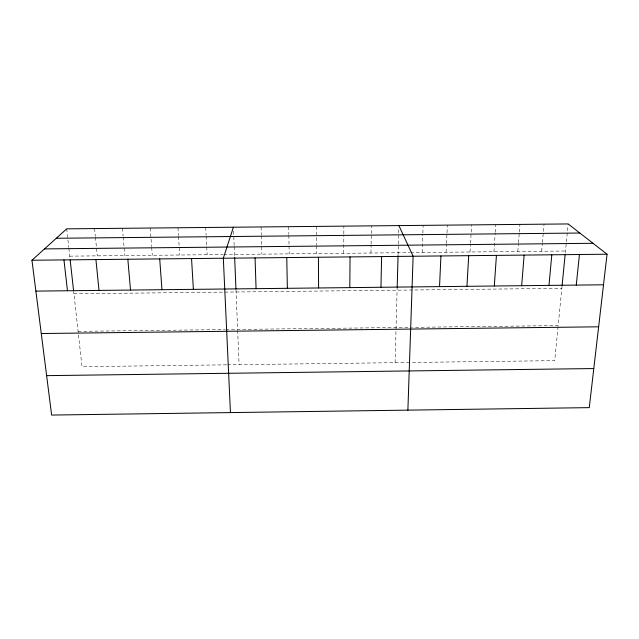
<?xml version="1.0" encoding="UTF-8"?>
<svg xmlns="http://www.w3.org/2000/svg" width="639" height="639" viewBox="0 0 639 639"><rect width="100%" height="100%" fill="white"/><g stroke="black" fill="none" stroke-linecap="round" stroke-linejoin="round"><path stroke-width="0.48" stroke-dasharray="3.19 2.4" d="M343.734 253.3L343.822 234.864M343.822 233.898L343.862 226.134M370.955 253.02L371.075 245.264M371.091 244.29L371.251 234.593M371.267 233.626L371.395 225.863M395.094 362.68L397.154 288.229M398.081 254.721L398.353 244.985M398.385 244.01L398.784 229.473M422.123 252.485L422.818 234.074M422.858 233.107L423.146 225.359M446.078 252.237L446.453 244.489M446.501 243.523L446.965 233.834M447.012 232.868L447.38 225.12M470.016 251.99L470.464 244.242M470.52 243.275L471.59 224.88M493.923 251.742L495.177 233.355M495.241 232.388L495.768 224.648M517.806 251.494L518.413 243.755M518.485 242.788L519.243 233.115M519.315 232.149L519.922 224.409M541.664 251.247L542.343 243.507M542.431 242.54L544.053 224.169M558.071 326.577L554.724 360.636L411.005 362.473M562.024 286.384L558.166 325.594L412.522 327.344M565.299 252.98L568.151 223.938M226.518 364.829L82.016 366.682L73.709 291.839M227.484 364.821L410.006 362.489M73.924 293.804L561.833 288.333M78.094 331.361L224.864 329.596M225.847 329.588L411.548 327.36M69.747 256.151L222.795 254.562M223.77 254.546L409.655 252.621M410.613 252.605L565.499 250.999M66.72 228.85L68.772 247.373M68.884 248.347L70.066 258.995M94.588 228.578L95.355 236.374M95.459 237.349L97.296 255.864M122.416 228.307L123.095 236.095M123.183 237.069L124.805 255.576M150.213 228.035L151.619 246.526M151.691 247.501L152.29 255.288M177.977 227.756L178.481 235.543M178.545 236.518L179.735 255.009M205.71 227.484L206.117 235.272M206.173 236.238L206.685 245.967M206.732 246.942L207.148 254.721M233.562 231.102L234.17 245.688M234.209 246.662L234.609 256.431M235.999 290.026L237.628 329.444M237.668 330.435L239.082 364.669M261.071 226.949L261.303 234.721M261.327 235.687L261.878 254.154M288.7 226.677L288.844 234.441M288.86 235.416L289.036 245.128M289.052 246.095L289.195 253.867M316.297 226.406L316.425 244.849M316.425 245.815L316.481 253.587"/><path stroke-width="0.96" d="M349.805 287.622L350.036 256.91M380.964 287.27L381.603 256.582M397.186 287.246L398.057 255.72M407.882 410.142L413.129 256.255L398.888 225.591M439.528 286.623L440.934 255.959M466.941 286.312L468.699 255.672M494.314 286.008L496.439 255.376M521.664 285.705L524.14 255.089M548.973 285.401L551.808 254.801M562.112 285.409L565.108 254.961M576.258 285.098L579.445 254.514M607.05 254.218L589.27 407.634L51.639 415.062L31.95 260.241L66.72 228.85L568.151 223.938L607.05 254.218L31.95 260.241M233.403 227.212L223.323 258.236L230.447 412.594M46.623 375.644L593.799 368.551M35.872 291.112L603.504 284.794M41.271 333.526L598.639 326.809M56.28 238.275L579.845 233.035M44.506 248.906L593.016 243.291M63.956 259.905L67.462 290.761M70.17 259.945L73.597 290.857M95.922 259.57L99.005 290.41M127.84 259.242L130.508 290.058M159.71 258.907L161.963 289.715M191.54 258.571L193.377 289.363M234.649 257.421L235.959 289.044M255.065 257.908L256.071 288.66M286.767 257.573L287.358 288.317M318.422 257.245L318.605 287.965"/></g></svg>
